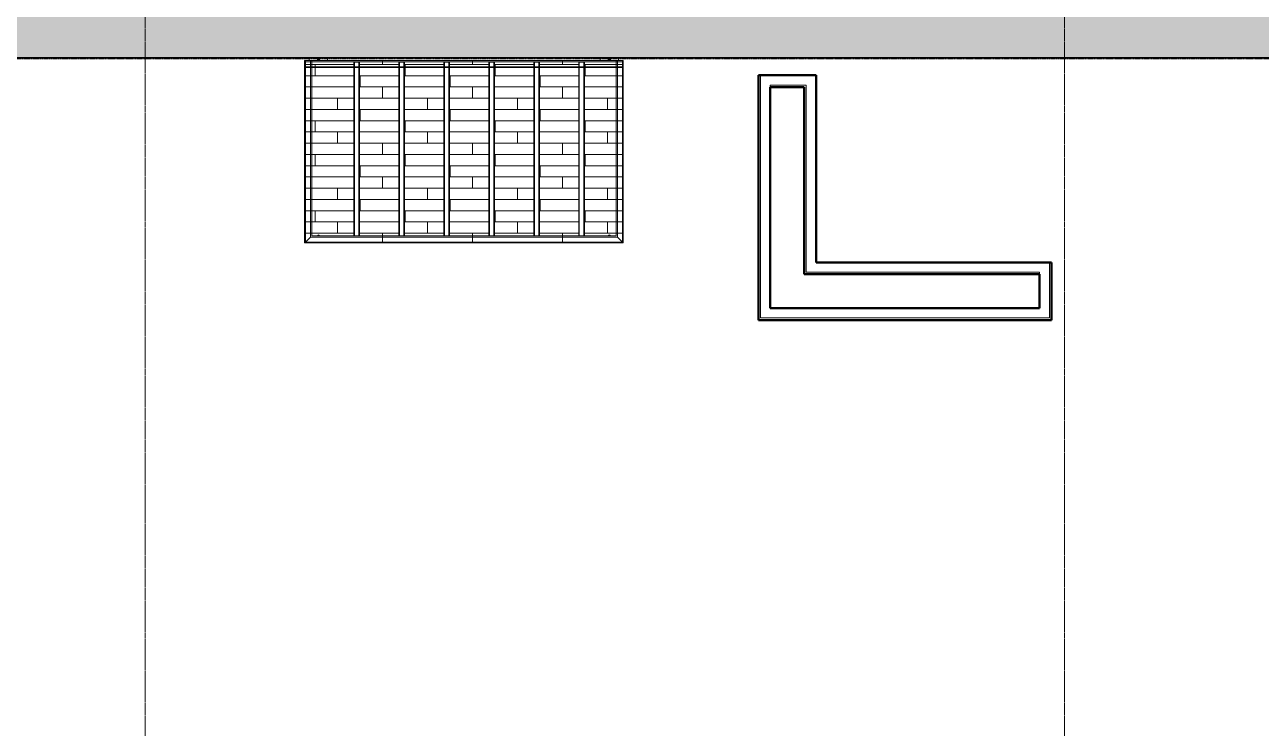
# Model space of a CAD drawing. Header units: inches. Extents: x -4235 to -464, y 9706 to 12338.
# Drawn here: x -3197.1 to -2757.3, y 11009.2 to 11259.3 of the extents above; entities that cross this region are included whole.
import ezdxf

# ---------------------------------------------------------------- set-up
doc = ezdxf.new("R2010")
doc.units = ezdxf.units.IN
doc.header["$MEASUREMENT"] = 0
for name, pattern in [('Dash 1_16_', [0.125, 0.0625, -0.0625]), ('Grid Line 1_2_', [0.875, 0.5, -0.125, 0.125, -0.125]), ('Hidden 1_8_', [0.1875, 0.125, -0.0625])]:
    doc.linetypes.add(name, pattern=pattern)
for name, color, linetype, lineweight in [('A-CLNG-3', 13, 'Continuous', 9), ('A-CLNG-PATT-1', 253, 'Continuous', 13), ('A-FLOR-3', 192, 'Continuous', 9), ('A-FLOR-PATT-1', 9, 'Continuous', 9), ('A-GLAZ-1', 151, 'Continuous', 9), ('A-GLAZ-3', 9, 'Continuous', 9), ('A-WALL', 113, 'Continuous', 13), ('A-WALL-5', 113, 'Continuous', 9), ('A-WALL-6', 113, 'Continuous', 50), ('C-PROP-LINE-1', 91, 'Dash 1_16_', 50), ('S-BEAM', 12, 'Continuous', 9), ('S-BEAM-1', 12, 'Hidden 1_8_', 9), ('S-GRID-1', 1, 'Grid Line 1_2_', 9)]:
    doc.layers.add(name, color=color, linetype=linetype, lineweight=lineweight)

# ---------------------------------------------------------------- blocks, each defined once
blk = doc.blocks.new('Walls 39 - Walls 1-2569131-BACKGROUND - RCP - 1ST FLOOR')
at = {"layer": 'A-WALL-5'}
for p, q in [((-3095.92, 11247.64), (-3095.92, 11247.39)), ((-3095.92, 11247.39), (-3095.92, 11246.64)), ((-3093.04, 11247.32), (-3093.04, 11246.64)), ((-3092.29, 11246.64), (-3092.29, 11247.32)), ((-3089.42, 11247.4), (-3089.42, 11247.64)), ((-3089.42, 11246.64), (-3089.42, 11247.4))]:
    blk.add_line(p, q, dxfattribs=at)
for centre, start_param, end_param in [((-3092.67, 11247.32), 2.917857, 3.141593), ((-3092.67, 11247.32), 3.141593, 3.402695), ((-3092.67, 11247.32), 1.832596, 2.879793), ((-3092.67, 11247.32), 3.403392, 3.663844), ((-3092.67, 11247.32), 3.665191, 3.925084), ((-3092.67, 11247.32), 3.926991, 4.186454), ((-3092.67, 11247.32), 4.18879, 4.447982), ((-3092.67, 11247.32), 4.45059, 4.709688), ((-3092.67, 11247.32), 4.712389, 4.971578), ((-3092.67, 11247.32), 1.047198, 1.308997), ((-3092.67, 11247.32), 4.974188, 5.233645), ((-3092.67, 11247.32), 0.261799, 1.047198), ((-3092.67, 11247.32), 5.235988, 5.495873), ((-3092.67, 11247.32), 5.497787, 5.758233), ((-3092.67, 11247.32), 5.840308, 6.020685), ((-3092.67, 11247.32), 0, 0.225371), ((-3092.67, 11247.32), 6.021386, 6.260917), ((-3092.67, 11184.27), 0.049078, 3.092515), ((-3092.67, 11184.27), 3.235897, 3.403392), ((-3092.67, 11184.27), 6.13645, 6.283185)]:
    blk.add_ellipse(centre, major_axis=(0.375, 0), ratio=0.86769, start_param=start_param, end_param=end_param, dxfattribs=at)
blk = doc.blocks.new('Walls 40 - Walls 1-2569150-BACKGROUND - RCP - 1ST FLOOR')
at = {"layer": 'A-WALL-5'}
for p, q in [((-2992.42, 11247.64), (-2992.42, 11247.39)), ((-2992.42, 11247.39), (-2992.42, 11246.64)), ((-2989.55, 11247.32), (-2989.55, 11246.64)), ((-2988.8, 11246.64), (-2988.8, 11247.32)), ((-2985.92, 11247.39), (-2985.92, 11247.64)), ((-2985.92, 11246.64), (-2985.92, 11247.39))]:
    blk.add_line(p, q, dxfattribs=at)
for centre, start_param, end_param in [((-2989.17, 11247.32), 2.931071, 3.141593), ((-2989.17, 11247.32), 3.141593, 3.402695), ((-2989.17, 11247.32), 2.671084, 2.879793), ((-2989.17, 11247.32), 3.403392, 3.663844), ((-2989.17, 11247.32), 1.832596, 2.617994), ((-2989.17, 11247.32), 3.665191, 3.925084), ((-2989.17, 11247.32), 3.926991, 4.186454), ((-2989.17, 11247.32), 4.18879, 4.447982), ((-2989.17, 11247.32), 4.45059, 4.709688), ((-2989.17, 11247.32), 4.712389, 4.971578), ((-2989.17, 11247.32), 0.523599, 1.308997), ((-2989.17, 11247.32), 4.974188, 5.233645), ((-2989.17, 11247.32), 5.235988, 5.495873), ((-2989.17, 11247.32), 5.497787, 5.758233), ((-2989.17, 11247.32), 0.261799, 0.472111), ((-2989.17, 11247.32), 5.840308, 6.020685), ((-2989.17, 11247.32), 6.021386, 6.260917), ((-2989.17, 11247.32), 0, 0.210522), ((-2989.17, 11184.27), 0.049078, 3.092515), ((-2989.17, 11184.27), 3.141593, 3.403392), ((-2989.17, 11184.27), 6.021386, 6.283185)]:
    blk.add_ellipse(centre, major_axis=(0.375, 0), ratio=0.86769, start_param=start_param, end_param=end_param, dxfattribs=at)
blk = doc.blocks.new('Walls 41 - Walls 3-2569170-BACKGROUND - RCP - 1ST FLOOR')
at = {"layer": 'A-WALL-5'}
for p, q in [((-3097.59, 11246.64), (-3097.59, 11244.11)), ((-3097.59, 11246.15), (-3097.59, 11246.64)), ((-3097.59, 11246.64), (-2984.26, 11246.64)), ((-3097.59, 11246.15), (-3097.59, 11246.64)), ((-3097.59, 11181.75), (-3097.59, 11246.64)), ((-3097.59, 11246.15), (-3097.59, 11246.64)), ((-3097.59, 11246.64), (-3095.05, 11246.64)), ((-3097.31, 11246.64), (-3097.59, 11246.64)), ((-3097.59, 11246.64), (-3097.31, 11246.64)), ((-3097.59, 11244.38), (-3097.59, 11246.15)), ((-3097.59, 11246.15), (-3097.59, 11244.38)), ((-3097.59, 11244.19), (-3097.59, 11246.15)), ((-3097.59, 11244.38), (-3097.59, 11246.15)), ((-3097.59, 11244.19), (-3097.59, 11246.15)), ((-3097.59, 11244.11), (-3097.59, 11244.38)), ((-3097.59, 11244.38), (-3097.59, 11244.11)), ((-3095.05, 11244.38), (-3097.59, 11244.38)), ((-3097.31, 11244.38), (-3097.59, 11244.38)), ((-3097.59, 11244.11), (-3097.59, 11244.38)), ((-3097.31, 11244.11), (-3097.59, 11244.11)), ((-2984.26, 11244.11), (-3097.59, 11244.11)), ((-3097.59, 11181.75), (-3097.59, 11244.11)), ((-3097.59, 11181.75), (-3097.59, 11244.11)), ((-3095.05, 11246.15), (-3097.57, 11246.15)), ((-3095.05, 11246.15), (-3097.57, 11246.15)), ((-3095.54, 11246.64), (-3097.51, 11246.64)), ((-3095.54, 11246.64), (-3097.51, 11246.64)), ((-3097.38, 11244.11), (-3097.45, 11244.11)), ((-3095.54, 11244.11), (-3097.38, 11244.11)), ((-3097.31, 11244.11), (-3097.31, 11246.64)), ((-3097.31, 11246.15), (-3097.31, 11246.64)), ((-3095.54, 11246.64), (-3097.31, 11246.64)), ((-3097.31, 11246.64), (-3095.54, 11246.64)), ((-3097.31, 11244.38), (-3097.31, 11246.15)), ((-3095.54, 11244.38), (-3097.31, 11244.38)), ((-3097.31, 11244.11), (-3097.31, 11244.38)), ((-3095.54, 11244.11), (-3097.31, 11244.11)), ((-3097.31, 11182.02), (-3097.31, 11244.11)), ((-3097.31, 11182.02), (-3097.31, 11244.11)), ((-3095.05, 11246.64), (-3095.54, 11246.64)), ((-3095.54, 11244.11), (-3095.54, 11246.64)), ((-3095.54, 11244.11), (-3095.54, 11246.64)), ((-3095.05, 11246.64), (-3095.54, 11246.64)), ((-3095.05, 11244.38), (-3095.54, 11244.38)), ((-3095.05, 11244.11), (-3095.54, 11244.11)), ((-3095.05, 11244.11), (-3095.54, 11244.11)), ((-3095.54, 11183.79), (-3095.54, 11244.11)), ((-3095.54, 11183.79), (-3095.54, 11244.11)), ((-2986.79, 11246.64), (-3095.05, 11246.64)), ((-3095.05, 11246.64), (-3095.05, 11184.28)), ((-3095.05, 11246.15), (-3095.05, 11246.64)), ((-2986.79, 11246.15), (-3095.05, 11246.15)), ((-2986.79, 11246.15), (-3095.05, 11246.15)), ((-3095.05, 11244.31), (-3095.05, 11246.15)), ((-2986.79, 11244.38), (-3095.05, 11244.38)), ((-3080.05, 11244.38), (-3095.05, 11244.38)), ((-3095.05, 11244.25), (-3095.05, 11244.31)), ((-3095.05, 11244.19), (-3095.05, 11244.24)), ((-3080.05, 11244.11), (-3095.05, 11244.11)), ((-3080.05, 11244.11), (-3095.05, 11244.11)), ((-3095.05, 11184.28), (-3095.05, 11244.11)), ((-3064.05, 11244.38), (-3078.06, 11244.38)), ((-3064.05, 11244.11), (-3078.06, 11244.11)), ((-3064.05, 11244.11), (-3078.06, 11244.11)), ((-3048.05, 11244.38), (-3062.06, 11244.38)), ((-3048.05, 11244.11), (-3062.06, 11244.11)), ((-3048.05, 11244.11), (-3062.06, 11244.11)), ((-3032.05, 11244.38), (-3046.06, 11244.38)), ((-3032.05, 11244.11), (-3046.06, 11244.11)), ((-3032.05, 11244.11), (-3046.06, 11244.11)), ((-3016.05, 11244.38), (-3030.06, 11244.38)), ((-3016.05, 11244.11), (-3030.06, 11244.11)), ((-3016.05, 11244.11), (-3030.06, 11244.11)), ((-3000.05, 11244.38), (-3014.06, 11244.38)), ((-3000.05, 11244.11), (-3014.06, 11244.11)), ((-3000.05, 11244.11), (-3014.06, 11244.11)), ((-2986.79, 11244.38), (-2998.06, 11244.38)), ((-2986.79, 11244.11), (-2998.06, 11244.11)), ((-2986.79, 11244.11), (-2998.06, 11244.11)), ((-2986.3, 11246.64), (-2986.79, 11246.64)), ((-2986.79, 11246.15), (-2986.79, 11246.64)), ((-2986.79, 11246.64), (-2986.79, 11184.28)), ((-2986.3, 11246.64), (-2986.79, 11246.64)), ((-2986.79, 11246.64), (-2984.26, 11246.64)), ((-2984.28, 11246.15), (-2986.79, 11246.15)), ((-2984.28, 11246.15), (-2986.79, 11246.15)), ((-2986.79, 11244.38), (-2986.79, 11246.15)), ((-2984.26, 11244.38), (-2986.79, 11244.38)), ((-2986.3, 11244.38), (-2986.79, 11244.38)), ((-2986.79, 11244.31), (-2986.79, 11244.38)), ((-2986.79, 11244.24), (-2986.79, 11244.31)), ((-2986.79, 11244.19), (-2986.79, 11244.24)), ((-2986.3, 11244.11), (-2986.79, 11244.11)), ((-2986.3, 11244.11), (-2986.79, 11244.11)), ((-2986.79, 11184.28), (-2986.79, 11244.11)), ((-2984.34, 11246.64), (-2986.3, 11246.64)), ((-2986.3, 11246.64), (-2986.3, 11244.11)), ((-2986.3, 11246.64), (-2986.3, 11244.11)), ((-2984.34, 11246.64), (-2986.3, 11246.64)), ((-2986.3, 11246.64), (-2984.53, 11246.64)), ((-2984.53, 11246.64), (-2986.3, 11246.64)), ((-2984.53, 11244.38), (-2986.3, 11244.38)), ((-2984.53, 11244.11), (-2986.3, 11244.11)), ((-2984.47, 11244.11), (-2986.3, 11244.11)), ((-2986.3, 11244.11), (-2986.3, 11183.79)), ((-2986.3, 11244.11), (-2986.3, 11183.79)), ((-2984.53, 11246.64), (-2984.53, 11244.11)), ((-2984.53, 11246.64), (-2984.53, 11246.15)), ((-2984.53, 11246.64), (-2984.26, 11246.64)), ((-2984.46, 11246.64), (-2984.53, 11246.64)), ((-2984.53, 11246.15), (-2984.53, 11244.38)), ((-2984.26, 11244.38), (-2984.53, 11244.38)), ((-2984.53, 11244.38), (-2984.53, 11244.11)), ((-2984.26, 11244.11), (-2984.53, 11244.11)), ((-2984.53, 11244.11), (-2984.53, 11182.02)), ((-2984.53, 11244.11), (-2984.53, 11182.02)), ((-2984.26, 11246.64), (-2984.46, 11246.64)), ((-2984.4, 11244.11), (-2984.46, 11244.11)), ((-2984.26, 11246.64), (-2984.26, 11246.15)), ((-2984.26, 11244.11), (-2984.26, 11246.64)), ((-2984.26, 11246.64), (-2984.26, 11246.15)), ((-2984.26, 11181.75), (-2984.26, 11246.64)), ((-2984.26, 11246.64), (-2984.26, 11246.15)), ((-2984.26, 11246.15), (-2984.26, 11244.19)), ((-2984.26, 11244.38), (-2984.26, 11246.15)), ((-2984.26, 11246.15), (-2984.26, 11244.38)), ((-2984.26, 11246.15), (-2984.26, 11244.38)), ((-2984.26, 11246.15), (-2984.26, 11244.19)), ((-2984.26, 11244.19), (-2984.26, 11244.38)), ((-2984.26, 11244.38), (-2984.26, 11244.11)), ((-2984.26, 11244.38), (-2984.26, 11244.11)), ((-2984.26, 11244.11), (-2984.26, 11244.19)), ((-2984.26, 11244.11), (-2984.26, 11181.75)), ((-2984.26, 11244.11), (-2984.26, 11181.75)), ((-2984.26, 11181.75), (-3097.59, 11181.75)), ((-3097.59, 11181.75), (-2984.26, 11181.75)), ((-2984.26, 11181.75), (-3097.59, 11181.75)), ((-3095.54, 11183.79), (-3097.31, 11182.02)), ((-3097.31, 11182.02), (-3095.54, 11183.79)), ((-2984.53, 11182.02), (-3097.31, 11182.02)), ((-2984.53, 11182.02), (-3097.31, 11182.02)), ((-2986.3, 11183.79), (-3095.54, 11183.79)), ((-2986.3, 11183.79), (-3095.54, 11183.79)), ((-3095.05, 11184.28), (-3093.04, 11184.28)), ((-2986.79, 11184.28), (-3095.05, 11184.28)), ((-3093.04, 11184.28), (-3092.3, 11184.28)), ((-3092.29, 11184.28), (-3080.05, 11184.28)), ((-3080.05, 11184.28), (-3079.87, 11184.28)), ((-3079.81, 11184.28), (-3078.24, 11184.28)), ((-3078.24, 11184.28), (-3078.05, 11184.28)), ((-3078.05, 11184.28), (-3064.05, 11184.28)), ((-3064.05, 11184.28), (-3063.87, 11184.28)), ((-3063.87, 11184.28), (-3062.24, 11184.28)), ((-3062.24, 11184.28), (-3062.05, 11184.28)), ((-3062.05, 11184.28), (-3048.05, 11184.28)), ((-3048.05, 11184.28), (-3047.87, 11184.28)), ((-3047.87, 11184.28), (-3046.24, 11184.28)), ((-3046.24, 11184.28), (-3046.05, 11184.28)), ((-3046.05, 11184.28), (-3032.05, 11184.28)), ((-3032.05, 11184.28), (-3031.87, 11184.28)), ((-3031.87, 11184.28), (-3030.24, 11184.28)), ((-3030.24, 11184.28), (-3030.05, 11184.28)), ((-3030.05, 11184.28), (-3016.05, 11184.28)), ((-3016.05, 11184.28), (-3015.87, 11184.28)), ((-3015.87, 11184.28), (-3014.24, 11184.28)), ((-3014.24, 11184.28), (-3014.05, 11184.28)), ((-3014.05, 11184.28), (-3000.05, 11184.28)), ((-3000.05, 11184.28), (-2999.87, 11184.28)), ((-2999.87, 11184.28), (-2998.24, 11184.28)), ((-2998.24, 11184.28), (-2998.05, 11184.28)), ((-2998.05, 11184.28), (-2989.55, 11184.28)), ((-2989.54, 11184.28), (-2988.8, 11184.28)), ((-2988.8, 11184.28), (-2986.79, 11184.28)), ((-2984.53, 11182.02), (-2986.3, 11183.79)), ((-2986.3, 11183.79), (-2984.53, 11182.02))]:
    blk.add_line(p, q, dxfattribs=at)
for points, knots in [([(-3097.31, 11182.02), (-3097.34, 11182), (-3097.37, 11181.97), (-3097.42, 11181.92), (-3097.44, 11181.89), (-3097.46, 11181.87), (-3097.48, 11181.85), (-3097.5, 11181.84), (-3097.52, 11181.82), (-3097.53, 11181.8), (-3097.55, 11181.79), (-3097.57, 11181.77), (-3097.58, 11181.76), (-3097.59, 11181.75), (-3097.59, 11181.75)], [-1, -1, -1, -1, -0.833333, -0.75, -0.666667, -0.625, -0.583333, -0.5, -0.458333, -0.416667, -0.333333, -0.25, -0.166667, 0, 0, 0, 0]), ([(-3097.59, 11181.75), (-3097.59, 11181.75), (-3097.58, 11181.76), (-3097.57, 11181.77), (-3097.55, 11181.79), (-3097.53, 11181.8), (-3097.52, 11181.82), (-3097.51, 11181.83), (-3097.51, 11181.83)], [-1, -1, -1, -1, -0.8333333, -0.75, -0.6666667, -0.5833333, -0.5416667, -0.5, -0.5, -0.5, -0.5]), ([(-3097.51, 11181.83), (-3097.5, 11181.84), (-3097.48, 11181.85), (-3097.46, 11181.87), (-3097.44, 11181.89), (-3097.42, 11181.92), (-3097.37, 11181.97), (-3097.34, 11182), (-3097.31, 11182.02)], [-0.5, -0.5, -0.5, -0.5, -0.4166667, -0.375, -0.3333333, -0.25, -0.1666667, 0, 0, 0, 0]), ([(-2984.26, 11181.75), (-2984.26, 11181.75), (-2984.27, 11181.76), (-2984.28, 11181.77), (-2984.3, 11181.79), (-2984.31, 11181.8), (-2984.33, 11181.82), (-2984.34, 11181.84), (-2984.37, 11181.86), (-2984.39, 11181.88), (-2984.41, 11181.9), (-2984.43, 11181.93), (-2984.47, 11181.97), (-2984.51, 11182), (-2984.53, 11182.02)], [0, 0, 0, 0, 0.166667, 0.25, 0.333333, 0.416667, 0.458333, 0.5, 0.583333, 0.666667, 0.708333, 0.75, 0.833333, 1, 1, 1, 1]), ([(-2984.53, 11182.02), (-2984.51, 11182), (-2984.47, 11181.97), (-2984.43, 11181.92), (-2984.4, 11181.89), (-2984.38, 11181.87), (-2984.36, 11181.85), (-2984.34, 11181.84), (-2984.33, 11181.82), (-2984.31, 11181.8), (-2984.3, 11181.79), (-2984.28, 11181.77), (-2984.27, 11181.76), (-2984.26, 11181.75), (-2984.26, 11181.75)], [0, 0, 0, 0, 0.166667, 0.25, 0.333333, 0.375, 0.416667, 0.5, 0.541667, 0.583333, 0.666667, 0.75, 0.833333, 1, 1, 1, 1])]:
    blk.add_open_spline(points, degree=3, knots=knots, dxfattribs=at)
blk = doc.blocks.new('CISC HSS Rectangular_CSA G40_21_ - HS102x51x4_8-V148-BACKGROUND - RCP - 1ST FLOOR')
at = {"layer": 'S-BEAM'}
for p, q in [((-30.9, 1), (28.92, 1)), ((-30.9, 1), (-30.9, 0.62)), ((-30.9, 0.82), (-30.9, 1)), ((-30.9, 0.62), (-30.9, 0.77)), ((-30.9, 0.62), (-30.9, 0.76)), ((-30.9, 0.76), (-30.9, 0.62)), ((-30.9, 0.62), (-30.9, -0.62)), ((-30.9, 0.62), (-30.9, -0.62)), ((28.92, 1), (30.9, 1)), ((30.9, 0.62), (30.9, 1)), ((30.9, -0.62), (30.9, 0.62)), ((-30.9, -0.62), (-30.9, -1)), ((-30.9, -0.82), (-30.9, -0.62)), ((-30.9, -0.62), (-30.9, -0.81)), ((-30.9, -0.81), (-30.9, -0.62)), ((-30.9, -1), (-30.9, -0.82)), ((28.92, -1), (-30.9, -1)), ((30.9, -1), (28.92, -1)), ((30.9, -1), (30.9, -0.62))]:
    blk.add_line(p, q, dxfattribs=at)
at = {"layer": 'S-BEAM-1'}
for p, q in [((28.92, 0.81), (-30.9, 0.81)), ((30.9, 0.81), (28.92, 0.81)), ((28.92, -0.81), (-30.9, -0.81)), ((30.9, -0.81), (28.92, -0.81))]:
    blk.add_line(p, q, dxfattribs=at)
blk = doc.blocks.new('CISC HSS Rectangular_CSA G40_21_ - HS102x51x4_8-V149-BACKGROUND - RCP - 1ST FLOOR')
at = {"layer": 'S-BEAM'}
for p, q in [((-30.9, 1), (28.92, 1)), ((-30.9, 1), (-30.9, 0.62)), ((-30.9, 0.82), (-30.9, 1)), ((-30.9, 0.62), (-30.9, 0.82)), ((-30.9, 0.62), (-30.9, 0.81)), ((-30.9, 0.81), (-30.9, 0.76)), ((-30.9, 0.76), (-30.9, 0.62)), ((-30.9, 0.62), (-30.9, -0.62)), ((-30.9, 0.62), (-30.9, -0.62)), ((28.92, 1), (30.9, 1)), ((30.9, 0.62), (30.9, 1)), ((30.9, -0.62), (30.9, 0.62)), ((-30.9, -0.62), (-30.9, -1)), ((-30.9, -0.82), (-30.9, -0.62)), ((-30.9, -0.62), (-30.9, -0.76)), ((-30.9, -0.81), (-30.9, -0.62)), ((-30.9, -0.76), (-30.9, -0.81)), ((-30.9, -1), (-30.9, -0.82)), ((28.92, -1), (-30.9, -1)), ((30.9, -1), (28.92, -1)), ((30.9, -1), (30.9, -0.62))]:
    blk.add_line(p, q, dxfattribs=at)
at = {"layer": 'S-BEAM-1'}
for p, q in [((28.92, 0.81), (-30.9, 0.81)), ((30.9, 0.81), (28.92, 0.81)), ((28.92, -0.81), (-30.9, -0.81)), ((30.9, -0.81), (28.92, -0.81))]:
    blk.add_line(p, q, dxfattribs=at)
blk = doc.blocks.new('CISC HSS Rectangular_CSA G40_21_ - HS102x51x4_8-V140-BACKGROUND - RCP - 1ST FLOOR')
at = {"layer": 'S-BEAM'}
for p, q in [((-30.9, 1), (28.92, 1)), ((-30.9, 1), (-30.9, 0.62)), ((-30.9, 0.82), (-30.9, 1)), ((-30.9, 0.62), (-30.9, 0.82)), ((-30.9, 0.62), (-30.9, 0.81)), ((-30.9, 0.81), (-30.9, 0.62)), ((-30.9, 0.62), (-30.9, -0.62)), ((-30.9, 0.62), (-30.9, -0.62)), ((28.92, 1), (30.9, 1)), ((30.9, 0.62), (30.9, 1)), ((30.9, -0.62), (30.9, 0.62)), ((-30.9, -0.62), (-30.9, -1)), ((-30.9, -0.82), (-30.9, -0.62)), ((-30.9, -0.62), (-30.9, -0.81)), ((-30.9, -0.81), (-30.9, -0.62)), ((-30.9, -1), (-30.9, -0.82)), ((28.92, -1), (-30.9, -1)), ((30.9, -1), (28.92, -1)), ((30.9, -1), (30.9, -0.62))]:
    blk.add_line(p, q, dxfattribs=at)
at = {"layer": 'S-BEAM-1'}
for p, q in [((28.92, 0.81), (-30.9, 0.81)), ((30.9, 0.81), (28.92, 0.81)), ((28.92, -0.81), (-30.9, -0.81)), ((30.9, -0.81), (28.92, -0.81))]:
    blk.add_line(p, q, dxfattribs=at)
blk = doc.blocks.new('Perforated Panel at Magic-Pak - hvac panel - 2nd floor 2-2702972-BACKGROUND - RCP - 1ST FLOOR')
at = {"layer": 'A-GLAZ-3'}
h = blk.add_hatch(dxfattribs=at)
h.set_pattern_fill('FP_24', color=256, style=0, pattern_type=2)
h.set_pattern_definition([(0, (0, -4.406), (1, 1), [0.5, -1.5]), (90, (0.25, -4.656), (-1, 1), [0.5, -1.5])])
h.paths.add_polyline_path([(19.01, -4.38), (-19.01, -4.38), (-19.01, -4.44), (19.01, -4.44)], flags=0)
at = {"layer": 'A-GLAZ-1'}
for p, q in [((-19.01, -4.44), (-19.01, -4.38)), ((-19.01, -4.38), (19.01, -4.38)), ((19.01, -4.44), (19.01, -4.38)), ((-19.01, -4.44), (19.01, -4.44))]:
    blk.add_line(p, q, dxfattribs=at)
blk = doc.blocks.new('Family - ___-2835860-BACKGROUND - RCP - 1ST FLOOR')
at = {"layer": 'C-PROP-LINE-1'}
blk.add_line((-2067.92, 11247.39), (-3401.42, 11247.39), dxfattribs=at)
blk = doc.blocks.new('Family - ___-2835932-BACKGROUND - RCP - 1ST FLOOR')
at = {"layer": 'C-PROP-LINE-1'}
blk.add_line((-2067.92, 11247.39), (-3401.42, 11247.39), dxfattribs=at)

msp = doc.modelspace()

# ---------------------------------------------------------------- hatches: boundary and pattern name
at = {"layer": 'A-CLNG-PATT-1'}
h = msp.add_hatch(dxfattribs=at)
h.set_pattern_fill('FP_26', color=256, style=0, pattern_type=2)
h.set_pattern_definition([(180, (-1924.063, 10432.851), (5e-16, 4), []), (90, (-1924.063, 10432.851), (8, 8), [4, -28]), (90, (-1940.063, 10436.851), (8, 8), [4, -28])])
h.paths.add_polyline_path([(-3851.85, 9980.44), (-3759.65, 9980.44), (-3759.65, 10009.09), (-3770.72, 10009.09), (-3770.72, 10008.46), (-3808.75, 10008.46), (-3808.75, 10009.09), (-3831.82, 10009.09), (-3860.47, 9980.44)], flags=0)
h.paths.add_polyline_path([(-3681.65, 9980.44), (-2694.32, 9980.44), (-2694.32, 10009.09), (-2717.72, 10009.09), (-2717.72, 10008.09), (-2746.72, 10008.09), (-2746.72, 10009.09), (-2772.51, 10009.09), (-2772.51, 10008.46), (-2810.54, 10008.46), (-2810.54, 10009.09), (-2810.91, 10009.09), (-2810.91, 10008.46), (-2848.94, 10008.46), (-2848.94, 10009.09), (-2850.26, 10009.09), (-2850.26, 10008.18), (-2886.39, 10008.18), (-2886.39, 10009.09), (-2896.09, 10009.09), (-2896.09, 10009.02), (-2895.09, 10009.02), (-2895.09, 10008.22), (-2896.09, 10008.18), (-2896.09, 10006.37), (-2895.95, 10006.34), (-2894.73, 10005.64), (-2893.82, 10004.56), (-2893.34, 10003.11), (-2893.34, 10001.83), (-2893.82, 10000.5), (-2894.77, 9999.4), (-2895.95, 9998.72), (-2897.34, 9998.48), (-2898.72, 9998.72), (-2899.94, 9999.43), (-2900.85, 10000.5), (-2901.33, 10001.95), (-2901.33, 10003.24), (-2900.85, 10004.56), (-2899.9, 10005.66), (-2898.72, 10006.34), (-2898.59, 10006.37), (-2898.59, 10008.22), (-2899.59, 10008.22), (-2899.59, 10009.02), (-2898.59, 10009.02), (-2898.59, 10009.09), (-2972.46, 10009.09), (-2972.46, 10009.02), (-2971.46, 10009.02), (-2971.46, 10008.22), (-2972.46, 10008.22), (-2972.46, 10006.37), (-2972.32, 10006.34), (-2971.1, 10005.64), (-2970.2, 10004.56), (-2969.72, 10003.11), (-2969.72, 10001.83), (-2970.2, 10000.5), (-2971.14, 9999.4), (-2972.32, 9998.72), (-2973.71, 9998.48), (-2975.1, 9998.72), (-2976.32, 9999.43), (-2977.22, 10000.5), (-2977.71, 10001.95), (-2977.71, 10003.24), (-2977.22, 10004.56), (-2976.28, 10005.66), (-2975.1, 10006.34), (-2974.96, 10006.37), (-2974.96, 10008.22), (-2975.96, 10008.22), (-2975.96, 10009.02), (-2974.96, 10009.02), (-2974.96, 10009.09), (-2984.66, 10009.09), (-2984.66, 10008.18), (-3020.79, 10008.18), (-3020.79, 10009.09), (-3022.11, 10009.09), (-3022.11, 10008.46), (-3060.14, 10008.46), (-3060.14, 10009.09), (-3103.16, 10009.09), (-3103.16, 10008.09), (-3132.16, 10008.09), (-3132.16, 10009.09), (-3141.09, 10009.09), (-3141.09, 10008.09), (-3170.09, 10008.09), (-3170.09, 10009.09), (-3214.11, 10009.09), (-3214.11, 10008.46), (-3252.14, 10008.46), (-3252.14, 10009.09), (-3253.46, 10009.09), (-3253.46, 10008.18), (-3289.59, 10008.18), (-3289.59, 10009.09), (-3299.29, 10009.09), (-3299.29, 10009.02), (-3298.29, 10009.02), (-3298.29, 10008.22), (-3299.29, 10008.22), (-3299.29, 10006.37), (-3299.15, 10006.34), (-3297.93, 10005.64), (-3297.02, 10004.56), (-3296.54, 10003.11), (-3296.54, 10001.83), (-3297.09, 10000.42), (-3297.97, 9999.4), (-3299.15, 9998.72), (-3300.59, 9998.49), (-3301.92, 9998.72), (-3303.14, 9999.43), (-3304.05, 10000.5), (-3304.53, 10001.95), (-3304.53, 10003.24), (-3304.05, 10004.56), (-3303.1, 10005.66), (-3301.92, 10006.34), (-3301.79, 10006.37), (-3301.79, 10008.22), (-3302.79, 10008.22), (-3302.79, 10009.02), (-3301.79, 10009.02), (-3301.79, 10009.09), (-3367.4, 10009.09), (-3367.4, 10008.46), (-3405.42, 10008.46), (-3405.42, 10009.09), (-3479.69, 10009.09), (-3479.69, 10008.09), (-3508.69, 10008.09), (-3508.69, 10009.09), (-3681.65, 10009.09), (-3681.65, 9995.25)], flags=0)
h.paths.add_polyline_path([(-2687.42, 9980.44), (-2637.67, 9980.44), (-2637.67, 9998.05), (-2638.24, 9997.72), (-2639.62, 9997.48), (-2641.01, 9997.72), (-2642.23, 9998.43), (-2643.14, 9999.5), (-2643.62, 10000.95), (-2643.62, 10002.24), (-2643.14, 10003.56), (-2642.19, 10004.66), (-2641.01, 10005.34), (-2640.87, 10005.37), (-2640.87, 10007.22), (-2641.87, 10007.22), (-2641.87, 10008.02), (-2640.87, 10008.02), (-2640.87, 10008.09), (-2638.37, 10008.09), (-2638.37, 10008.02), (-2637.67, 10008.02), (-2637.67, 10009.09), (-2692.57, 10009.09), (-2692.57, 9980.44)], flags=0)
h.paths.add_polyline_path([(-2522.97, 9980.44), (-2067.8, 9980.44), (-2096.45, 10009.09), (-2119.71, 10009.09), (-2119.71, 10008.46), (-2157.74, 10008.46), (-2157.74, 10009.09), (-2273.31, 10009.09), (-2273.31, 10008.46), (-2311.34, 10008.46), (-2311.34, 10009.09), (-2312.66, 10009.09), (-2312.66, 10008.18), (-2348.79, 10008.18), (-2348.79, 10009.09), (-2358.49, 10009.09), (-2358.49, 10009.02), (-2357.49, 10009.02), (-2357.49, 10008.22), (-2358.49, 10008.22), (-2358.49, 10006.37), (-2358.35, 10006.34), (-2357.13, 10005.64), (-2356.22, 10004.56), (-2355.74, 10003.11), (-2355.74, 10001.83), (-2356.22, 10000.5), (-2357.17, 9999.4), (-2358.35, 9998.72), (-2359.74, 9998.48), (-2361.12, 9998.72), (-2362.34, 9999.43), (-2363.25, 10000.5), (-2363.73, 10001.95), (-2363.73, 10003.24), (-2363.25, 10004.56), (-2362.3, 10005.66), (-2361.12, 10006.34), (-2360.99, 10006.37), (-2360.99, 10008.22), (-2361.99, 10008.22), (-2361.99, 10009.02), (-2360.99, 10009.02), (-2360.99, 10009.09), (-2407.71, 10009.09), (-2407.71, 10008.46), (-2445.74, 10008.46), (-2445.74, 10009.09), (-2522.97, 10009.09), (-2522.97, 9989.06)], flags=0)
h.paths.add_polyline_path([(-3681.62, 9995.64), (-3681.62, 10008.64), (-3521.62, 10008.64), (-3521.62, 9995.64), (-3668.08, 9995.64)], flags=0)
h.paths.add_polyline_path([(-3412.12, 9995.64), (-3476.12, 9995.64), (-3476.12, 10008.64), (-3412.12, 10008.64), (-3412.12, 9996.98)], flags=0)
h.paths.add_polyline_path([(-2637.67, 10005.02), (-2637.68, 10007.22), (-2638.37, 10007.22), (-2638.37, 10005.37), (-2638.24, 10005.34)], flags=0)
h.paths.add_polyline_path([(-3375.14, 10822.49), (-3366.39, 10822.49), (-3366.39, 10823.4), (-3330.26, 10823.4), (-3330.26, 10822.49), (-3328.94, 10822.49), (-3328.94, 10823.11), (-3290.91, 10823.11), (-3290.91, 10822.49), (-3290.54, 10822.49), (-3290.54, 10823.11), (-3252.51, 10823.11), (-3252.51, 10822.49), (-3245.69, 10822.49), (-3245.69, 10823.49), (-3216.69, 10823.49), (-3216.69, 10822.49), (-3175.34, 10822.49), (-3175.34, 10823.11), (-3137.31, 10823.11), (-3137.31, 10822.49), (-3136.94, 10822.49), (-3136.94, 10823.11), (-3098.91, 10823.11), (-3098.91, 10822.49), (-3097.59, 10822.49), (-3097.59, 10823.4), (-3061.46, 10823.4), (-3061.46, 10822.49), (-3051.76, 10822.49), (-3051.76, 10822.56), (-3052.76, 10822.56), (-3052.76, 10823.36), (-3051.76, 10823.36), (-3051.76, 10825.21), (-3051.9, 10825.23), (-3053.12, 10825.94), (-3054.02, 10827.02), (-3054.51, 10828.47), (-3054.51, 10829.75), (-3054.02, 10831.07), (-3053.08, 10832.18), (-3051.82, 10832.87), (-3050.51, 10833.1), (-3049.12, 10832.86), (-3047.9, 10832.15), (-3047, 10831.07), (-3046.52, 10829.62), (-3046.52, 10828.34), (-3047, 10827.02), (-3047.94, 10825.92), (-3049.12, 10825.23), (-3049.26, 10825.21), (-3049.26, 10823.36), (-3048.26, 10823.36), (-3048.26, 10822.56), (-3049.26, 10822.56), (-3049.26, 10822.49), (-3019.49, 10822.49), (-3019.49, 10823.49), (-2990.49, 10823.49), (-2990.49, 10822.49), (-2983.34, 10822.49), (-2983.34, 10823.11), (-2945.31, 10823.11), (-2945.31, 10822.49), (-2879.39, 10822.49), (-2879.39, 10822.56), (-2880.39, 10822.56), (-2880.39, 10823.36), (-2879.39, 10823.36), (-2879.39, 10825.21), (-2879.52, 10825.23), (-2880.74, 10825.94), (-2881.65, 10827.02), (-2882.13, 10828.47), (-2882.13, 10829.75), (-2881.65, 10831.07), (-2880.7, 10832.18), (-2879.52, 10832.86), (-2878.14, 10833.1), (-2876.75, 10832.86), (-2875.53, 10832.15), (-2874.62, 10831.07), (-2874.14, 10829.62), (-2874.14, 10828.34), (-2874.62, 10827.02), (-2875.57, 10825.92), (-2876.75, 10825.23), (-2876.89, 10825.21), (-2876.89, 10823.36), (-2875.89, 10823.36), (-2875.89, 10822.56), (-2876.89, 10822.56), (-2876.89, 10822.49), (-2867.19, 10822.49), (-2867.19, 10823.4), (-2831.06, 10823.4), (-2831.06, 10822.49), (-2829.74, 10822.49), (-2829.74, 10823.11), (-2791.71, 10823.11), (-2791.71, 10822.49), (-2748.69, 10822.49), (-2748.69, 10823.49), (-2719.69, 10823.49), (-2719.69, 10822.49), (-2710.29, 10822.49), (-2710.29, 10823.49), (-2681.29, 10823.49), (-2681.29, 10822.49), (-2637.74, 10822.49), (-2637.74, 10823.11), (-2599.71, 10823.11), (-2599.71, 10822.49), (-2598.39, 10822.49), (-2598.39, 10823.4), (-2562.26, 10823.4), (-2562.26, 10822.49), (-2552.56, 10822.49), (-2552.56, 10822.56), (-2553.56, 10822.56), (-2553.56, 10823.36), (-2552.56, 10823.36), (-2552.56, 10825.21), (-2552.7, 10825.23), (-2553.92, 10825.94), (-2554.82, 10827.02), (-2555.31, 10828.47), (-2555.31, 10829.75), (-2554.82, 10831.07), (-2553.88, 10832.18), (-2552.7, 10832.86), (-2551.31, 10833.1), (-2549.92, 10832.86), (-2548.7, 10832.15), (-2547.8, 10831.07), (-2547.32, 10829.62), (-2547.32, 10828.34), (-2547.8, 10827.02), (-2548.74, 10825.92), (-2549.92, 10825.23), (-2550.06, 10825.21), (-2550.06, 10823.36), (-2549.06, 10823.36), (-2549.06, 10822.56), (-2550.06, 10822.56), (-2550.06, 10822.49), (-2445.74, 10822.49), (-2445.74, 10823.11), (-2407.71, 10823.11), (-2407.71, 10822.49), (-2407.34, 10822.49), (-2407.34, 10823.11), (-2369.31, 10823.11), (-2369.31, 10822.49), (-2361.17, 10822.49), (-2361.17, 10822.56), (-2362.17, 10822.56), (-2362.17, 10823.36), (-2361.17, 10823.36), (-2361.17, 10825.21), (-2361.31, 10825.23), (-2362.53, 10825.94), (-2363.44, 10827.02), (-2363.92, 10828.47), (-2363.92, 10829.75), (-2363.44, 10831.07), (-2362.49, 10832.18), (-2361.31, 10832.86), (-2359.92, 10833.1), (-2358.54, 10832.86), (-2357.32, 10832.15), (-2356.41, 10831.07), (-2355.93, 10829.62), (-2355.93, 10828.34), (-2356.41, 10827.02), (-2357.36, 10825.92), (-2358.54, 10825.23), (-2358.67, 10825.21), (-2358.67, 10823.36), (-2357.67, 10823.36), (-2357.67, 10822.56), (-2358.67, 10822.56), (-2358.67, 10822.49), (-2348.97, 10822.49), (-2348.97, 10823.4), (-2312.85, 10823.4), (-2312.85, 10822.49), (-2311.52, 10822.49), (-2311.52, 10823.11), (-2273.5, 10823.11), (-2273.5, 10822.49), (-2176.75, 10822.49), (-2176.75, 10823.11), (-2138.72, 10823.11), (-2138.72, 10822.49), (-2099.07, 10822.49), (-2099.01, 10822.64), (-2098.78, 10822.71), (-2097.89, 10822.76), (-2097.89, 10825.21), (-2098.86, 10825.28), (-2099.01, 10825.34), (-2099.07, 10825.49), (-2097.57, 10825.49), (-2097.57, 10851.14), (-3400.17, 10851.14), (-3400.17, 10822.49), (-3378.59, 10822.49), (-3378.59, 10822.56), (-3379.59, 10822.56), (-3379.59, 10823.36), (-3378.59, 10823.36), (-3378.59, 10825.21), (-3378.72, 10825.23), (-3379.94, 10825.94), (-3380.85, 10827.02), (-3381.33, 10828.47), (-3381.33, 10829.75), (-3380.85, 10831.07), (-3379.9, 10832.18), (-3378.72, 10832.86), (-3377.34, 10833.1), (-3375.95, 10832.86), (-3374.73, 10832.15), (-3373.82, 10831.07), (-3373.34, 10829.62), (-3373.34, 10828.34), (-3373.82, 10827.02), (-3374.77, 10825.92), (-3375.95, 10825.23), (-3376.09, 10825.21), (-3376.09, 10823.36), (-3375.09, 10823.36), (-3375.09, 10822.56), (-3376.09, 10822.56), (-3376.09, 10822.49), (-3375.16, 10822.49)], flags=0)
h.paths.add_polyline_path([(-2096.82, 10822.49), (-2096.45, 10822.49), (-2067.8, 10851.14), (-2096.82, 10851.14), (-2096.82, 10823.99), (-2097.57, 10823.99), (-2097.57, 10822.49)], flags=0)
h.paths.add_polyline_path([(-3400.17, 11247.64), (-2097.57, 11247.64), (-2097.57, 11273.29), (-2099.07, 11273.29), (-2099.01, 11273.44), (-2098.78, 11273.51), (-2097.89, 11273.56), (-2097.89, 11276.01), (-2098.86, 11276.08), (-2099.03, 11276.18), (-2099.07, 11276.29), (-2138.91, 11276.29), (-2138.91, 11275.66), (-2176.94, 11275.66), (-2176.94, 11276.29), (-2273.31, 11276.29), (-2273.31, 11275.66), (-2311.34, 11275.66), (-2311.34, 11276.29), (-2312.66, 11276.29), (-2312.66, 11275.38), (-2348.79, 11275.38), (-2348.79, 11276.29), (-2358.49, 11276.29), (-2358.49, 11276.22), (-2357.49, 11276.22), (-2357.49, 11275.42), (-2358.49, 11275.42), (-2358.49, 11273.57), (-2358.35, 11273.54), (-2357.13, 11272.84), (-2356.22, 11271.76), (-2355.74, 11270.31), (-2355.74, 11269.03), (-2356.22, 11267.7), (-2357.17, 11266.6), (-2358.35, 11265.92), (-2359.74, 11265.68), (-2361.12, 11265.92), (-2362.34, 11266.63), (-2363.25, 11267.7), (-2363.73, 11269.15), (-2363.73, 11270.44), (-2363.25, 11271.76), (-2362.3, 11272.86), (-2361.12, 11273.54), (-2360.99, 11273.57), (-2360.99, 11275.42), (-2361.99, 11275.42), (-2361.99, 11276.22), (-2360.99, 11276.22), (-2360.99, 11276.29), (-2407.71, 11276.29), (-2407.71, 11275.66), (-2445.74, 11275.66), (-2445.74, 11276.29), (-2550.06, 11276.29), (-2550.06, 11276.22), (-2549.06, 11276.22), (-2549.06, 11275.42), (-2550.06, 11275.42), (-2550.06, 11273.57), (-2549.92, 11273.54), (-2548.7, 11272.84), (-2547.8, 11271.76), (-2547.32, 11270.31), (-2547.32, 11269.03), (-2547.8, 11267.7), (-2548.74, 11266.6), (-2549.92, 11265.92), (-2551.31, 11265.68), (-2552.7, 11265.92), (-2553.92, 11266.63), (-2554.82, 11267.7), (-2555.31, 11269.15), (-2555.31, 11270.44), (-2554.82, 11271.76), (-2553.88, 11272.86), (-2552.7, 11273.54), (-2552.56, 11273.57), (-2552.56, 11275.42), (-2553.56, 11275.42), (-2553.56, 11276.22), (-2552.56, 11276.22), (-2552.56, 11276.29), (-2562.26, 11276.29), (-2562.26, 11275.38), (-2598.39, 11275.38), (-2598.39, 11276.29), (-2599.71, 11276.29), (-2599.71, 11275.66), (-2637.74, 11275.66), (-2637.74, 11276.29), (-2681.29, 11276.29), (-2681.29, 11275.29), (-2710.29, 11275.29), (-2710.29, 11276.29), (-2719.69, 11276.29), (-2719.69, 11275.29), (-2748.69, 11275.29), (-2748.69, 11276.29), (-2772.51, 11276.29), (-2772.51, 11275.66), (-2810.54, 11275.66), (-2810.54, 11276.29), (-2831.06, 11276.29), (-2831.06, 11275.38), (-2867.19, 11275.38), (-2867.19, 11276.29), (-2886.49, 11276.29), (-2886.49, 11276.22), (-2885.49, 11276.22), (-2885.49, 11275.42), (-2886.49, 11275.42), (-2886.49, 11273.57), (-2886.35, 11273.54), (-2885.13, 11272.84), (-2884.22, 11271.76), (-2883.74, 11270.31), (-2883.74, 11269.03), (-2884.22, 11267.7), (-2885.17, 11266.6), (-2886.35, 11265.92), (-2887.74, 11265.68), (-2889.12, 11265.92), (-2890.34, 11266.63), (-2891.25, 11267.7), (-2891.73, 11269.15), (-2891.73, 11270.44), (-2891.25, 11271.76), (-2890.3, 11272.86), (-2889.12, 11273.54), (-2888.99, 11273.57), (-2888.99, 11275.42), (-2889.99, 11275.42), (-2889.99, 11276.22), (-2888.99, 11276.22), (-2888.99, 11276.29), (-3023.37, 11276.29), (-3023.37, 11276.22), (-3022.37, 11276.22), (-3022.37, 11275.42), (-3023.37, 11275.42), (-3023.37, 11273.57), (-3023.24, 11273.54), (-3022.02, 11272.84), (-3021.11, 11271.76), (-3020.63, 11270.31), (-3020.63, 11269.03), (-3021.11, 11267.7), (-3022.06, 11266.6), (-3023.24, 11265.92), (-3024.62, 11265.68), (-3026.01, 11265.92), (-3027.3, 11266.7), (-3028.14, 11267.7), (-3028.62, 11269.15), (-3028.62, 11270.44), (-3028.14, 11271.76), (-3027.19, 11272.86), (-3026.01, 11273.54), (-3025.87, 11273.57), (-3025.87, 11275.42), (-3026.87, 11275.42), (-3026.87, 11276.22), (-3025.87, 11276.22), (-3025.87, 11276.29), (-3153.07, 11276.29), (-3153.07, 11276.22), (-3152.07, 11276.22), (-3152.07, 11275.42), (-3153.07, 11275.42), (-3153.07, 11273.57), (-3152.94, 11273.54), (-3151.72, 11272.84), (-3150.81, 11271.76), (-3150.33, 11270.31), (-3150.33, 11269.03), (-3150.81, 11267.7), (-3151.76, 11266.6), (-3152.94, 11265.92), (-3154.32, 11265.68), (-3155.71, 11265.92), (-3156.94, 11266.63), (-3157.84, 11267.7), (-3158.32, 11269.15), (-3158.32, 11270.44), (-3157.84, 11271.76), (-3156.89, 11272.86), (-3155.71, 11273.54), (-3155.57, 11273.57), (-3155.57, 11275.42), (-3156.57, 11275.42), (-3156.57, 11276.22), (-3155.57, 11276.22), (-3155.57, 11276.29), (-3284.77, 11276.29), (-3284.77, 11276.22), (-3283.77, 11276.22), (-3283.77, 11275.42), (-3284.77, 11275.42), (-3284.77, 11273.57), (-3284.64, 11273.54), (-3283.42, 11272.84), (-3282.51, 11271.76), (-3282.03, 11270.31), (-3282.03, 11269.03), (-3282.51, 11267.7), (-3283.46, 11266.6), (-3284.64, 11265.92), (-3286.02, 11265.68), (-3287.41, 11265.92), (-3288.63, 11266.63), (-3289.54, 11267.7), (-3290.02, 11269.15), (-3290.02, 11270.44), (-3289.52, 11271.79), (-3288.59, 11272.86), (-3287.41, 11273.54), (-3287.27, 11273.57), (-3287.27, 11275.42), (-3288.27, 11275.42), (-3288.27, 11276.22), (-3287.27, 11276.22), (-3287.27, 11276.29), (-3401.42, 11276.29), (-3401.42, 11247.64)], flags=0)
h.paths.add_polyline_path([(-2096.82, 11247.64), (-2067.8, 11247.64), (-2096.45, 11276.29), (-2097.57, 11276.29), (-2097.57, 11274.79), (-2096.82, 11274.79), (-2096.82, 11255.97)], flags=0)
h.paths.add_polyline_path([(-3830.32, 12089.69), (-3712.62, 12089.69), (-3712.62, 12090.31), (-3674.6, 12090.31), (-3674.6, 12089.69), (-3673.59, 12089.69), (-3673.59, 12090.6), (-3637.46, 12090.6), (-3637.46, 12089.69), (-3629.36, 12089.69), (-3629.36, 12090.69), (-3625.79, 12090.69), (-3625.79, 12092.41), (-3625.92, 12092.43), (-3627.14, 12093.14), (-3628.05, 12094.22), (-3628.53, 12095.67), (-3628.53, 12096.95), (-3628.05, 12098.27), (-3627.1, 12099.38), (-3625.92, 12100.06), (-3624.54, 12100.3), (-3623.08, 12100.02), (-3621.93, 12099.35), (-3621.02, 12098.27), (-3620.54, 12096.82), (-3620.54, 12095.54), (-3621.02, 12094.22), (-3621.97, 12093.12), (-3623.15, 12092.43), (-3623.29, 12092.41), (-3623.29, 12090.69), (-3600.36, 12090.69), (-3600.36, 12089.69), (-3559.15, 12089.69), (-3559.15, 12090.31), (-3521.12, 12090.31), (-3521.12, 12089.69), (-3405.42, 12089.69), (-3405.42, 12090.31), (-3367.4, 12090.31), (-3367.4, 12089.69), (-3349.36, 12089.69), (-3349.36, 12090.69), (-3320.36, 12090.69), (-3320.36, 12089.69), (-3290.54, 12089.69), (-3290.54, 12090.31), (-3252.51, 12090.31), (-3252.51, 12089.69), (-3252.14, 12089.69), (-3252.14, 12090.31), (-3235.69, 12090.31), (-3235.69, 12090.56), (-3234.69, 12090.56), (-3234.69, 12092.41), (-3234.83, 12092.43), (-3236.05, 12093.14), (-3236.95, 12094.22), (-3237.43, 12095.67), (-3237.43, 12096.95), (-3236.95, 12098.27), (-3236.01, 12099.38), (-3234.83, 12100.06), (-3233.44, 12100.3), (-3231.98, 12100.02), (-3230.83, 12099.35), (-3229.92, 12098.27), (-3229.44, 12096.82), (-3229.44, 12095.54), (-3229.92, 12094.22), (-3230.87, 12093.12), (-3232.05, 12092.43), (-3232.19, 12092.41), (-3232.19, 12090.56), (-3231.19, 12090.56), (-3231.19, 12090.31), (-3214.11, 12090.31), (-3214.11, 12089.69), (-3132.33, 12089.69), (-3132.33, 12090.69), (-3103.33, 12090.69), (-3103.33, 12089.69), (-3060.14, 12089.69), (-3060.14, 12090.31), (-3022.11, 12090.31), (-3022.11, 12089.69), (-3020.79, 12089.69), (-3020.79, 12090.6), (-2984.66, 12090.6), (-2984.66, 12089.69), (-2879.39, 12089.69), (-2879.39, 12089.76), (-2880.39, 12089.76), (-2880.39, 12090.56), (-2879.39, 12090.56), (-2879.39, 12092.41), (-2879.52, 12092.43), (-2880.74, 12093.14), (-2881.65, 12094.22), (-2882.13, 12095.67), (-2882.13, 12096.95), (-2881.65, 12098.27), (-2880.7, 12099.38), (-2879.52, 12100.06), (-2878.14, 12100.3), (-2876.68, 12100.02), (-2875.53, 12099.35), (-2874.62, 12098.27), (-2874.14, 12096.82), (-2874.14, 12095.54), (-2874.62, 12094.22), (-2875.57, 12093.12), (-2876.75, 12092.43), (-2876.89, 12092.41), (-2876.89, 12090.56), (-2875.89, 12090.56), (-2875.89, 12089.76), (-2876.89, 12089.76), (-2876.89, 12089.69), (-2867.19, 12089.69), (-2867.19, 12090.6), (-2831.06, 12090.6), (-2831.06, 12089.69), (-2829.55, 12089.69), (-2829.55, 12090.31), (-2791.52, 12090.31), (-2791.52, 12089.69), (-2791.34, 12089.69), (-2791.34, 12090.31), (-2753.31, 12090.31), (-2753.31, 12089.69), (-2746.76, 12089.69), (-2746.76, 12090.69), (-2717.76, 12090.69), (-2717.76, 12089.69), (-2702.26, 12089.69), (-2702.26, 12089.76), (-2703.26, 12089.76), (-2703.26, 12090.56), (-2702.26, 12090.56), (-2702.26, 12092.41), (-2702.4, 12092.43), (-2703.67, 12093.21), (-2704.52, 12094.22), (-2705.01, 12095.67), (-2705.01, 12096.95), (-2704.52, 12098.27), (-2703.58, 12099.38), (-2702.4, 12100.06), (-2701.01, 12100.3), (-2699.55, 12100.02), (-2698.4, 12099.35), (-2697.5, 12098.27), (-2697.02, 12096.82), (-2697.02, 12095.54), (-2697.5, 12094.22), (-2698.44, 12093.12), (-2699.62, 12092.43), (-2699.76, 12092.41), (-2699.76, 12090.56), (-2698.76, 12090.56), (-2698.76, 12089.76), (-2699.76, 12089.76), (-2699.76, 12089.69), (-2694.32, 12089.69), (-2694.32, 12118.34), (-3860.47, 12118.34), (-3831.82, 12089.69), (-3831.07, 12089.69)], flags=0)
h.paths.add_polyline_path([(-2692.57, 12089.69), (-2637.67, 12089.69), (-2637.67, 12118.34), (-2692.57, 12118.34), (-2692.57, 12092.61)], flags=0)
h.paths.add_polyline_path([(-2522.97, 12089.69), (-2484.14, 12089.69), (-2484.14, 12090.31), (-2446.11, 12090.31), (-2446.11, 12089.69), (-2407.34, 12089.69), (-2407.34, 12090.31), (-2369.31, 12090.31), (-2369.31, 12089.69), (-2360.99, 12089.69), (-2360.99, 12089.76), (-2361.99, 12089.76), (-2361.99, 12090.56), (-2360.99, 12090.56), (-2360.99, 12092.41), (-2361.12, 12092.43), (-2362.34, 12093.14), (-2363.25, 12094.22), (-2363.73, 12095.67), (-2363.73, 12096.95), (-2363.25, 12098.27), (-2362.3, 12099.38), (-2361.12, 12100.06), (-2359.74, 12100.3), (-2358.28, 12100.02), (-2357.13, 12099.35), (-2356.22, 12098.27), (-2355.74, 12096.82), (-2355.74, 12095.54), (-2356.22, 12094.22), (-2357.17, 12093.12), (-2358.35, 12092.43), (-2358.49, 12092.41), (-2358.49, 12090.56), (-2357.49, 12090.56), (-2357.49, 12089.76), (-2358.49, 12089.76), (-2358.49, 12089.69), (-2348.79, 12089.69), (-2348.79, 12090.6), (-2312.66, 12090.6), (-2312.66, 12089.69), (-2311.34, 12089.69), (-2311.34, 12090.31), (-2273.31, 12090.31), (-2273.31, 12089.69), (-2176.94, 12089.69), (-2176.94, 12090.31), (-2138.91, 12090.31), (-2138.91, 12089.69), (-2096.45, 12089.69), (-2067.8, 12118.34), (-2096.45, 12118.34), (-2096.45, 12093.69), (-2097.2, 12093.69), (-2097.2, 12118.34), (-2522.97, 12118.34), (-2522.97, 12089.75)], flags=0)
h.paths.add_polyline_path([(-3451.44, 12095.63), (-3451.64, 12095.58), (-3450.22, 12095.62), (-3451.4, 12095.63)], flags=0)
h.paths.add_polyline_path([(-3461.74, 12090.63), (-3462.76, 12090.63), (-3462.78, 12091.87), (-3462.82, 12092.13), (-3462.82, 12093.63), (-3466.57, 12093.63), (-3466.6, 12091.87), (-3466.63, 12091.73), (-3466.67, 12090.63), (-3475.26, 12090.63), (-3475.28, 12091.87), (-3475.32, 12092.13), (-3475.32, 12093.63), (-3477.76, 12093.65), (-3477.77, 12093.68), (-3479.94, 12093.71), (-3479.94, 12095.6), (-3475.32, 12095.63), (-3475.28, 12097.39), (-3475.26, 12097.45), (-3475.22, 12098.63), (-3473.49, 12098.63), (-3473.49, 12099.38), (-3469.64, 12099.38), (-3469.64, 12098.63), (-3466.63, 12098.63), (-3466.6, 12097.39), (-3466.57, 12097.13), (-3466.57, 12095.63), (-3462.82, 12095.63), (-3462.78, 12097.39), (-3462.76, 12097.45), (-3462.72, 12098.63), (-3460.99, 12098.63), (-3460.99, 12099.38), (-3457.14, 12099.38), (-3457.14, 12098.63), (-3454.13, 12098.63), (-3454.1, 12097.39), (-3454.07, 12097.13), (-3454.07, 12095.63), (-3449.44, 12095.59), (-3449.44, 12093.66), (-3454.07, 12093.63), (-3454.1, 12091.87), (-3454.13, 12091.73), (-3454.17, 12090.63), (-3461.64, 12090.63)], flags=0)
h.paths.add_polyline_path([(-3479.94, 12093.63), (-3479.94, 12093.64), (-3479.29, 12093.63)], flags=0)
h.paths.add_polyline_path([(-3477.63, 12093.68), (-3477.45, 12093.76), (-3477.16, 12094.01), (-3477.18, 12094.01), (-3477.62, 12093.69)], flags=0)
h.paths.add_polyline_path([(-3478.26, 12093.68), (-3478.6, 12093.88), (-3478.42, 12093.75), (-3478.27, 12093.69)], flags=0)
h.paths.add_polyline_path([(-3451.12, 12093.69), (-3450.88, 12093.8), (-3450.86, 12093.88), (-3451.12, 12093.69)], flags=0)
h.paths.add_polyline_path([(-3451.76, 12093.69), (-3452.08, 12093.87), (-3451.82, 12093.71), (-3451.76, 12093.69)], flags=0)
h.paths.add_polyline_path([(-3478.76, 12094.06), (-3478.92, 12094.41), (-3478.85, 12094.22), (-3478.77, 12094.07)], flags=0)
h.paths.add_polyline_path([(-3476.94, 12094.63), (-3476.98, 12094.9), (-3477.05, 12094.95), (-3476.97, 12094.72)], flags=0)
h.paths.add_polyline_path([(-3477.13, 12094.06), (-3476.98, 12094.36), (-3476.97, 12094.4), (-3476.97, 12094.54), (-3477.1, 12094.13)], flags=0)
h.paths.add_polyline_path([(-3452.44, 12094.63), (-3452.33, 12095.08), (-3452.42, 12094.83)], flags=0)
h.paths.add_polyline_path([(-3452.26, 12094.06), (-3452.41, 12094.4), (-3452.41, 12094.36), (-3452.31, 12094.13)], flags=0)
h.paths.add_polyline_path([(-3450.44, 12094.63), (-3450.54, 12095.04), (-3450.54, 12094.93), (-3450.45, 12094.64)], flags=0)
h.paths.add_polyline_path([(-3450.63, 12094.06), (-3450.51, 12094.3), (-3450.46, 12094.53), (-3450.52, 12094.41), (-3450.63, 12094.07)], flags=0)
h.paths.add_polyline_path([(-3478.94, 12094.63), (-3478.89, 12094.92), (-3478.94, 12094.68), (-3478.94, 12094.66)], flags=0)
h.paths.add_polyline_path([(-3477.14, 12095.22), (-3477.3, 12095.39), (-3477.45, 12095.45), (-3477.16, 12095.24)], flags=0)
h.paths.add_polyline_path([(-3478.74, 12095.22), (-3478.47, 12095.47), (-3478.73, 12095.25), (-3478.74, 12095.23)], flags=0)
h.paths.add_polyline_path([(-3452.23, 12095.23), (-3451.93, 12095.5), (-3452.08, 12095.39), (-3452.22, 12095.25)], flags=0)
h.paths.add_polyline_path([(-3450.65, 12095.23), (-3450.86, 12095.44), (-3451.06, 12095.56), (-3451.02, 12095.5), (-3450.66, 12095.23)], flags=0)
at = {"layer": 'A-FLOR-PATT-1'}
h = msp.add_hatch(dxfattribs=at)
h.set_pattern_fill('FP_19', color=256, style=0, pattern_type=2)
h.set_pattern_definition([(0, (-2989.828, 11125.202), (0, -4), []), (270, (-2989.828, 11125.202), (-8, -8), [4, -28]), (270, (-2973.828, 11121.202), (-8, -8), [4, -28])])
h.paths.add_polyline_path([(-3097.45, 11181.75), (-2984.26, 11181.79), (-2984.3, 11246.64), (-3097.59, 11246.64), (-3097.55, 11181.75), (-3097.51, 11181.75)], flags=0)
h.paths.add_polyline_path([(-3097.31, 11181.95), (-3097.31, 11181.95), (-3095.54, 11181.96)], flags=0)
h.paths.add_polyline_path([(-3015.68, 11184.28), (-3016.05, 11184.28), (-3016.05, 11246.08), (-3014.05, 11246.08), (-3014.05, 11184.28), (-3014.43, 11184.28)], flags=0)
h.paths.add_polyline_path([(-3079.94, 11184.28), (-3080.05, 11184.28), (-3080.05, 11246.08), (-3078.05, 11246.08), (-3078.05, 11184.28), (-3079.87, 11184.28)], flags=0)
h.paths.add_polyline_path([(-3063.94, 11184.28), (-3064.05, 11184.28), (-3064.05, 11246.08), (-3062.05, 11246.08), (-3062.05, 11184.28), (-3063.87, 11184.28)], flags=0)
h.paths.add_polyline_path([(-3030.43, 11184.28), (-3032.05, 11184.28), (-3032.05, 11246.08), (-3030.05, 11246.08), (-3030.05, 11184.28), (-3030.3, 11184.28)], flags=0)
h.paths.add_polyline_path([(-3047.94, 11184.28), (-3048.05, 11184.28), (-3048.05, 11246.08), (-3046.05, 11246.08), (-3046.05, 11184.28), (-3047.87, 11184.28)], flags=0)
h.paths.add_polyline_path([(-2999.68, 11184.28), (-3000.05, 11184.28), (-3000.05, 11246.08), (-2998.05, 11246.08), (-2998.05, 11184.28), (-2998.43, 11184.28)], flags=0)

# ---------------------------------------------------------------- linework, layer by layer
at = {"layer": 'A-CLNG-3'}
msp.add_line((-2097.57, 11247.64), (-3401.42, 11247.64), dxfattribs=at)
at = {"layer": 'A-FLOR-3'}
for p, q in [((-3097.59, 11244.19), (-3097.59, 11246.64)), ((-3097.59, 11181.75), (-3097.59, 11244.11)), ((-3097.51, 11246.64), (-2984.34, 11246.64)), ((-2984.26, 11246.64), (-2984.26, 11244.19)), ((-2984.26, 11244.11), (-2984.26, 11181.75)), ((-2984.26, 11181.75), (-3097.59, 11181.75))]:
    msp.add_line(p, q, dxfattribs=at)
at = {"layer": 'A-WALL'}
for p, q in [((-2935.42, 11241.39), (-2935.42, 11155.09)), ((-2919.17, 11237.89), (-2931.92, 11237.89)), ((-2931.92, 11237.14), (-2931.92, 11237.89)), ((-2919.17, 11237.89), (-2919.17, 11171.34)), ((-2832.67, 11174.84), (-2832.67, 11155.09)), ((-2919.17, 11171.34), (-2836.17, 11171.34)), ((-2836.17, 11170.59), (-2836.17, 11171.34)), ((-2935.42, 11155.09), (-2832.67, 11155.09))]:
    msp.add_line(p, q, dxfattribs=at)
at = {"layer": 'A-WALL-5'}
for p, q in [((-3136.94, 11247.39), (-3213.92, 11247.39)), ((-3175.34, 11247.64), (-3175.34, 11247.39)), ((-3175.33, 11247.64), (-3175.33, 11247.39)), ((-3137.31, 11247.39), (-3137.31, 11247.64)), ((-3137.31, 11247.39), (-3137.31, 11247.64)), ((-3136.94, 11247.64), (-3136.94, 11247.39)), ((-3136.94, 11247.64), (-3136.94, 11247.39)), ((-3098.91, 11247.39), (-3098.91, 11247.64)), ((-3098.91, 11247.39), (-3098.91, 11247.64)), ((-3098.91, 11247.39), (-2752.94, 11247.39)), ((-3060.14, 11247.64), (-3060.14, 11247.42)), ((-3059.19, 11247.64), (-3059.19, 11247.42)), ((-3023.06, 11247.39), (-3023.06, 11247.64)), ((-3022.11, 11247.39), (-3022.11, 11247.64)), ((-3021.74, 11247.64), (-3021.74, 11247.39)), ((-2983.71, 11247.39), (-2983.71, 11247.64)), ((-2983.34, 11247.64), (-2983.34, 11247.39)), ((-2945.31, 11247.39), (-2945.31, 11247.64)), ((-2868.14, 11247.64), (-2868.14, 11247.39)), ((-2830.11, 11247.39), (-2830.11, 11247.64)), ((-2829.74, 11247.64), (-2829.74, 11247.39)), ((-2828.79, 11247.64), (-2828.79, 11247.39)), ((-2792.66, 11247.39), (-2792.66, 11247.61)), ((-2791.71, 11247.39), (-2791.71, 11247.61))]:
    msp.add_line(p, q, dxfattribs=at)
at = {"layer": 'A-WALL-6'}
for p, q in [((-2936.17, 11154.34), (-2936.17, 11241.39)), ((-2936.17, 11241.39), (-2915.67, 11241.39)), ((-2915.67, 11241.39), (-2915.67, 11174.84)), ((-2931.92, 11237.14), (-2931.92, 11158.59)), ((-2919.92, 11237.14), (-2931.92, 11237.14)), ((-2919.92, 11170.59), (-2919.92, 11237.14)), ((-2915.67, 11174.84), (-2831.92, 11174.84)), ((-2831.92, 11174.84), (-2831.92, 11154.34)), ((-2836.17, 11170.59), (-2919.92, 11170.59)), ((-2836.17, 11158.59), (-2836.17, 11170.59)), ((-2931.92, 11158.59), (-2836.17, 11158.59)), ((-2831.92, 11154.34), (-2936.17, 11154.34))]:
    msp.add_line(p, q, dxfattribs=at)
at = {"layer": 'S-GRID-1'}
for p, q in [((-3154.32, 9836.18), (-3154.32, 12288.89)), ((-2827.32, 9836.18), (-2827.32, 12288.89))]:
    msp.add_line(p, q, dxfattribs=at)

# ---------------------------------------------------------------- block references
at = {"layer": 'A-GLAZ-1'}
msp.add_blockref('Perforated Panel at Magic-Pak - hvac panel - 2nd floor 2-2702972-BACKGROUND - RCP - 1ST FLOOR', (-3117.92, 11251.83), dxfattribs=at)
at = {"layer": 'A-WALL-5'}
for name in ['Walls 39 - Walls 1-2569131-BACKGROUND - RCP - 1ST FLOOR', 'Walls 40 - Walls 1-2569150-BACKGROUND - RCP - 1ST FLOOR', 'Walls 41 - Walls 3-2569170-BACKGROUND - RCP - 1ST FLOOR']:
    msp.add_blockref(name, (0, 0), dxfattribs=at)
at = {"layer": 'C-PROP-LINE-1'}
for name in ['Family - ___-2835860-BACKGROUND - RCP - 1ST FLOOR', 'Family - ___-2835932-BACKGROUND - RCP - 1ST FLOOR']:
    msp.add_blockref(name, (0, 0), dxfattribs=at)
at = {"layer": 'S-BEAM', "rotation": 90}
for name, p in [('CISC HSS Rectangular_CSA G40_21_ - HS102x51x4_8-V148-BACKGROUND - RCP - 1ST FLOOR', (-3079.05, 11215.18)), ('CISC HSS Rectangular_CSA G40_21_ - HS102x51x4_8-V149-BACKGROUND - RCP - 1ST FLOOR', (-3063.05, 11215.18)), ('CISC HSS Rectangular_CSA G40_21_ - HS102x51x4_8-V140-BACKGROUND - RCP - 1ST FLOOR', (-3047.05, 11215.18)), ('CISC HSS Rectangular_CSA G40_21_ - HS102x51x4_8-V140-BACKGROUND - RCP - 1ST FLOOR', (-3031.05, 11215.18)), ('CISC HSS Rectangular_CSA G40_21_ - HS102x51x4_8-V140-BACKGROUND - RCP - 1ST FLOOR', (-3015.05, 11215.18)), ('CISC HSS Rectangular_CSA G40_21_ - HS102x51x4_8-V140-BACKGROUND - RCP - 1ST FLOOR', (-2999.05, 11215.18))]:
    msp.add_blockref(name, p, dxfattribs=at)

doc.saveas('drawing.dxf')
